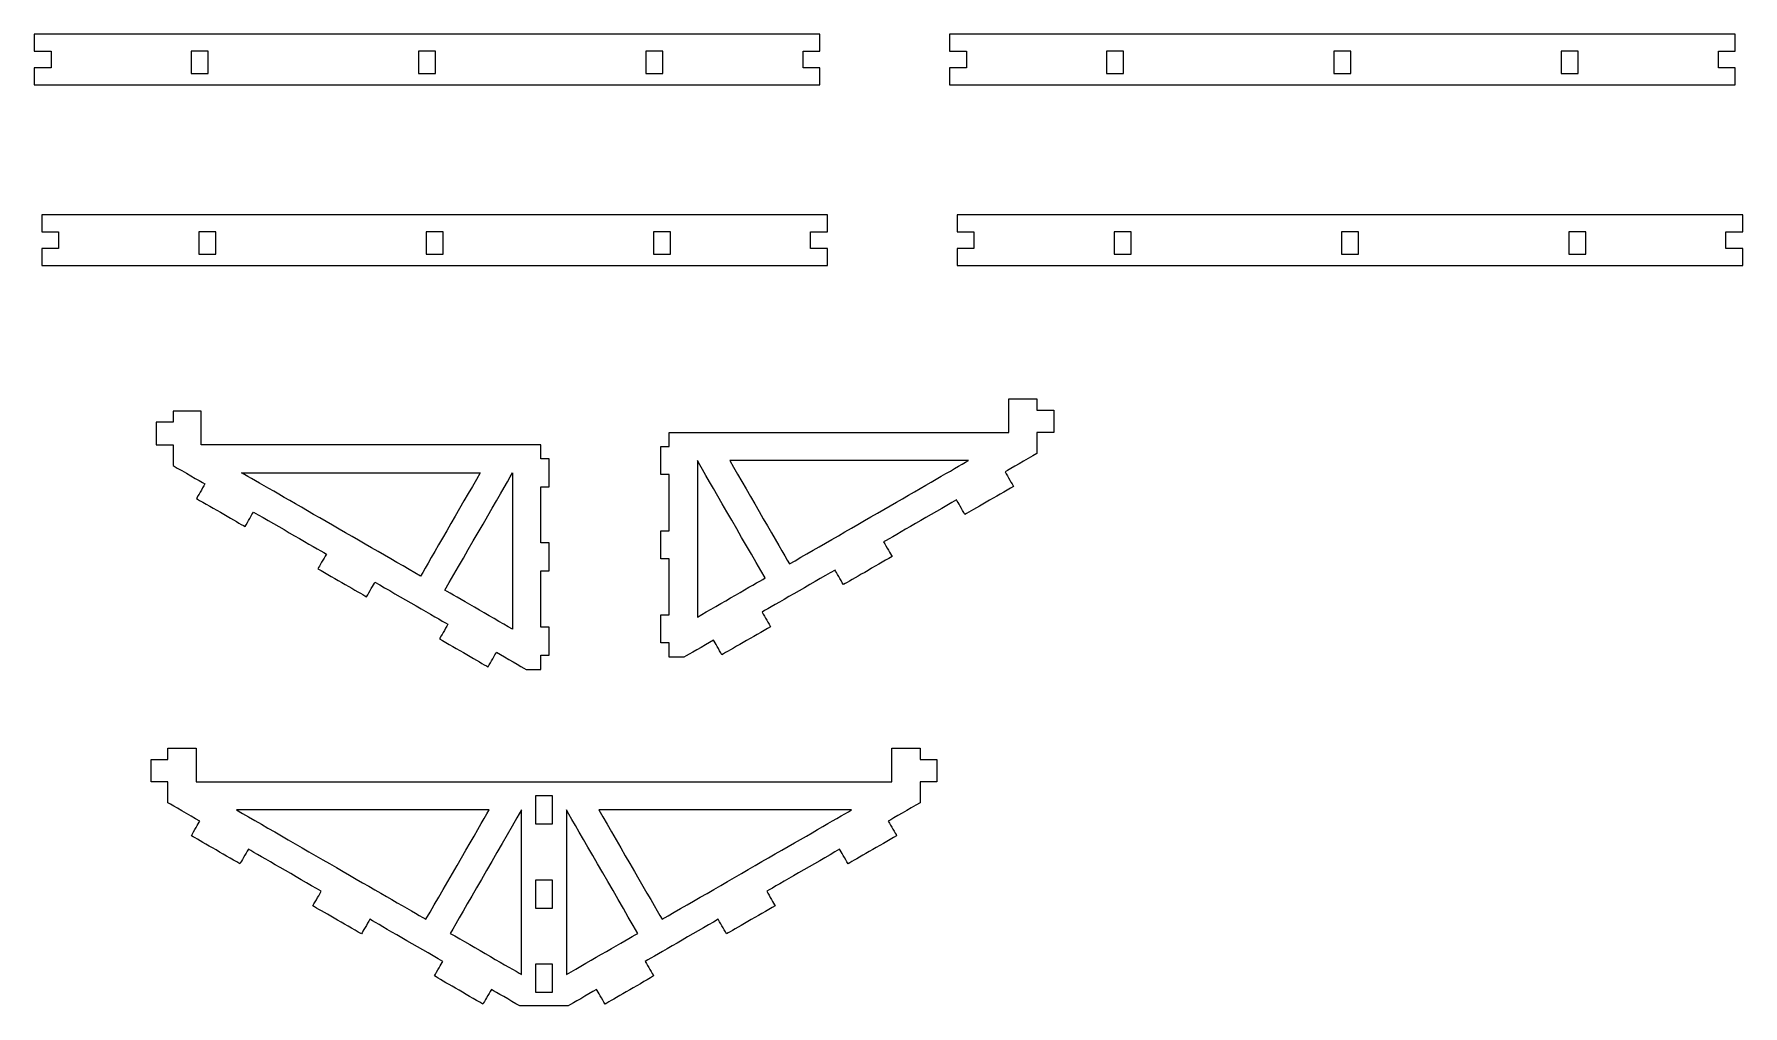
# Model space of a CAD drawing. Header units: millimetres. Extents: x -5059 to 5976, y -2595 to 3315.
# Drawn here: x -2799 to -2190, y -960 to -614 of the extents above; entities that cross this region are included whole.
import ezdxf

# ---------------------------------------------------------------- set-up
doc = ezdxf.new("R2010")
doc.units = ezdxf.units.MM
doc.header["$MEASUREMENT"] = 0
doc.layers.add('Layer 1', color=7, linetype='Continuous')

msp = doc.modelspace()

# ---------------------------------------------------------------- linework, layer by layer
at = {"layer": 'Layer 1', "color": 18, "lineweight": 9}
for points in [[(-2518.6395, -614.1185), (-2611.9728, -614.1185), (-2751.9728, -614.1185), (-2798.6395, -614.1185)], [(-2798.6395, -614.1185), (-2798.6395, -616.1185), (-2798.6395, -619.1185), (-2798.6395, -620.1185)], [(-2518.6395, -620.1185), (-2518.6395, -618.1185), (-2518.6395, -615.1185), (-2518.6395, -614.1185)], [(-2192.438, -614.1185), (-2285.7713, -614.1185), (-2425.7713, -614.1185), (-2472.438, -614.1185)], [(-2472.438, -614.1185), (-2472.438, -616.1185), (-2472.438, -619.1185), (-2472.438, -620.1185)], [(-2192.438, -620.1185), (-2192.438, -618.1185), (-2192.438, -615.1185), (-2192.438, -614.1185)], [(-2798.6395, -620.1185), (-2796.6395, -620.1185), (-2793.6395, -620.1185), (-2792.6395, -620.1185)], [(-2792.6395, -620.1185), (-2792.6395, -622.1185), (-2792.6395, -625.1185), (-2792.6395, -626.1185)], [(-2736.6395, -620.1185), (-2738.6395, -620.1185), (-2741.6395, -620.1185), (-2742.6395, -620.1185)], [(-2742.6395, -620.1185), (-2742.6395, -622.7851), (-2742.6395, -626.7851), (-2742.6395, -628.1185)], [(-2736.6395, -628.1185), (-2736.6395, -625.4518), (-2736.6395, -621.4518), (-2736.6395, -620.1185)], [(-2655.6395, -620.1185), (-2657.6395, -620.1185), (-2660.6395, -620.1185), (-2661.6395, -620.1185)], [(-2661.6395, -620.1185), (-2661.6395, -622.7851), (-2661.6395, -626.7851), (-2661.6395, -628.1185)], [(-2655.6395, -628.1185), (-2655.6395, -625.4518), (-2655.6395, -621.4518), (-2655.6395, -620.1185)], [(-2574.6395, -620.1185), (-2576.6395, -620.1185), (-2579.6395, -620.1185), (-2580.6395, -620.1185)], [(-2580.6395, -620.1185), (-2580.6395, -622.7851), (-2580.6395, -626.7851), (-2580.6395, -628.1185)], [(-2574.6395, -628.1185), (-2574.6395, -625.4518), (-2574.6395, -621.4518), (-2574.6395, -620.1185)], [(-2524.6395, -626.1185), (-2524.6395, -624.1185), (-2524.6395, -621.1185), (-2524.6395, -620.1185)], [(-2524.6395, -620.1185), (-2522.6395, -620.1185), (-2519.6395, -620.1185), (-2518.6395, -620.1185)], [(-2472.438, -620.1185), (-2470.438, -620.1185), (-2467.438, -620.1185), (-2466.438, -620.1185)], [(-2466.438, -620.1185), (-2466.438, -622.1185), (-2466.438, -625.1185), (-2466.438, -626.1185)], [(-2410.438, -620.1185), (-2412.438, -620.1185), (-2415.438, -620.1185), (-2416.438, -620.1185)], [(-2416.438, -620.1185), (-2416.438, -622.7851), (-2416.438, -626.7851), (-2416.438, -628.1185)], [(-2410.438, -628.1185), (-2410.438, -625.4518), (-2410.438, -621.4518), (-2410.438, -620.1185)], [(-2329.438, -620.1185), (-2331.438, -620.1185), (-2334.438, -620.1185), (-2335.438, -620.1185)], [(-2335.438, -620.1185), (-2335.438, -622.7851), (-2335.438, -626.7851), (-2335.438, -628.1185)], [(-2329.438, -628.1185), (-2329.438, -625.4518), (-2329.438, -621.4518), (-2329.438, -620.1185)], [(-2248.438, -620.1185), (-2250.438, -620.1185), (-2253.438, -620.1185), (-2254.438, -620.1185)], [(-2254.438, -620.1185), (-2254.438, -622.7851), (-2254.438, -626.7851), (-2254.438, -628.1185)], [(-2248.438, -628.1185), (-2248.438, -625.4518), (-2248.438, -621.4518), (-2248.438, -620.1185)], [(-2198.438, -626.1185), (-2198.438, -624.1185), (-2198.438, -621.1185), (-2198.438, -620.1185)], [(-2198.438, -620.1185), (-2196.438, -620.1185), (-2193.438, -620.1185), (-2192.438, -620.1185)], [(-2798.6395, -626.1185), (-2798.6395, -628.1185), (-2798.6395, -631.1185), (-2798.6395, -632.1185)], [(-2792.6395, -626.1185), (-2794.6395, -626.1185), (-2797.6395, -626.1185), (-2798.6395, -626.1185)], [(-2518.6395, -626.1185), (-2520.6395, -626.1185), (-2523.6395, -626.1185), (-2524.6395, -626.1185)], [(-2518.6395, -632.1185), (-2518.6395, -630.1185), (-2518.6395, -627.1185), (-2518.6395, -626.1185)], [(-2472.438, -626.1185), (-2472.438, -628.1185), (-2472.438, -631.1185), (-2472.438, -632.1185)], [(-2466.438, -626.1185), (-2468.438, -626.1185), (-2471.438, -626.1185), (-2472.438, -626.1185)], [(-2192.438, -626.1185), (-2194.438, -626.1185), (-2197.438, -626.1185), (-2198.438, -626.1185)], [(-2192.438, -632.1185), (-2192.438, -630.1185), (-2192.438, -627.1185), (-2192.438, -626.1185)], [(-2798.6395, -632.1185), (-2705.3062, -632.1185), (-2565.3062, -632.1185), (-2518.6395, -632.1185)], [(-2742.6395, -628.1185), (-2740.6395, -628.1185), (-2737.6395, -628.1185), (-2736.6395, -628.1185)], [(-2661.6395, -628.1185), (-2659.6395, -628.1185), (-2656.6395, -628.1185), (-2655.6395, -628.1185)], [(-2580.6395, -628.1185), (-2578.6395, -628.1185), (-2575.6395, -628.1185), (-2574.6395, -628.1185)], [(-2472.438, -632.1185), (-2379.1046, -632.1185), (-2239.1046, -632.1185), (-2192.438, -632.1185)], [(-2416.438, -628.1185), (-2414.438, -628.1185), (-2411.438, -628.1185), (-2410.438, -628.1185)], [(-2335.438, -628.1185), (-2333.438, -628.1185), (-2330.438, -628.1185), (-2329.438, -628.1185)], [(-2254.438, -628.1185), (-2252.438, -628.1185), (-2249.438, -628.1185), (-2248.438, -628.1185)], [(-2515.9294, -678.5251), (-2609.2627, -678.5251), (-2749.2627, -678.5251), (-2795.9294, -678.5251)], [(-2795.9294, -678.5251), (-2795.9294, -680.5251), (-2795.9294, -683.5251), (-2795.9294, -684.5251)], [(-2515.9294, -684.5251), (-2515.9294, -682.5251), (-2515.9294, -679.5251), (-2515.9294, -678.5251)], [(-2189.7278, -678.5251), (-2283.0612, -678.5251), (-2423.0612, -678.5251), (-2469.7278, -678.5251)], [(-2469.7278, -678.5251), (-2469.7278, -680.5251), (-2469.7278, -683.5251), (-2469.7278, -684.5251)], [(-2189.7278, -684.5251), (-2189.7278, -682.5251), (-2189.7278, -679.5251), (-2189.7278, -678.5251)], [(-2795.9294, -684.5251), (-2793.9294, -684.5251), (-2790.9294, -684.5251), (-2789.9294, -684.5251)], [(-2789.9294, -684.5251), (-2789.9294, -686.5251), (-2789.9294, -689.5251), (-2789.9294, -690.5251)], [(-2733.9294, -684.5251), (-2735.9294, -684.5251), (-2738.9294, -684.5251), (-2739.9294, -684.5251)], [(-2739.9294, -684.5251), (-2739.9294, -687.1918), (-2739.9294, -691.1918), (-2739.9294, -692.5251)], [(-2733.9294, -692.5251), (-2733.9294, -689.8585), (-2733.9294, -685.8585), (-2733.9294, -684.5251)], [(-2652.9294, -684.5251), (-2654.9294, -684.5251), (-2657.9294, -684.5251), (-2658.9294, -684.5251)], [(-2658.9294, -684.5251), (-2658.9294, -687.1918), (-2658.9294, -691.1918), (-2658.9294, -692.5251)], [(-2652.9294, -692.5251), (-2652.9294, -689.8585), (-2652.9294, -685.8585), (-2652.9294, -684.5251)], [(-2571.9294, -684.5251), (-2573.9294, -684.5251), (-2576.9294, -684.5251), (-2577.9294, -684.5251)], [(-2577.9294, -684.5251), (-2577.9294, -687.1918), (-2577.9294, -691.1918), (-2577.9294, -692.5251)], [(-2571.9294, -692.5251), (-2571.9294, -689.8585), (-2571.9294, -685.8585), (-2571.9294, -684.5251)], [(-2521.9294, -690.5251), (-2521.9294, -688.5251), (-2521.9294, -685.5251), (-2521.9294, -684.5251)], [(-2521.9294, -684.5251), (-2519.9294, -684.5251), (-2516.9294, -684.5251), (-2515.9294, -684.5251)], [(-2469.7278, -684.5251), (-2467.7278, -684.5251), (-2464.7278, -684.5251), (-2463.7278, -684.5251)], [(-2463.7278, -684.5251), (-2463.7278, -686.5251), (-2463.7278, -689.5251), (-2463.7278, -690.5251)], [(-2407.7278, -684.5251), (-2409.7278, -684.5251), (-2412.7278, -684.5251), (-2413.7278, -684.5251)], [(-2413.7278, -684.5251), (-2413.7278, -687.1918), (-2413.7278, -691.1918), (-2413.7278, -692.5251)], [(-2407.7278, -692.5251), (-2407.7278, -689.8585), (-2407.7278, -685.8585), (-2407.7278, -684.5251)], [(-2326.7278, -684.5251), (-2328.7278, -684.5251), (-2331.7278, -684.5251), (-2332.7278, -684.5251)], [(-2332.7278, -684.5251), (-2332.7278, -687.1918), (-2332.7278, -691.1918), (-2332.7278, -692.5251)], [(-2326.7278, -692.5251), (-2326.7278, -689.8585), (-2326.7278, -685.8585), (-2326.7278, -684.5251)], [(-2245.7278, -684.5251), (-2247.7278, -684.5251), (-2250.7278, -684.5251), (-2251.7278, -684.5251)], [(-2251.7278, -684.5251), (-2251.7278, -687.1918), (-2251.7278, -691.1918), (-2251.7278, -692.5251)], [(-2245.7278, -692.5251), (-2245.7278, -689.8585), (-2245.7278, -685.8585), (-2245.7278, -684.5251)], [(-2195.7278, -690.5251), (-2195.7278, -688.5251), (-2195.7278, -685.5251), (-2195.7278, -684.5251)], [(-2195.7278, -684.5251), (-2193.7278, -684.5251), (-2190.7278, -684.5251), (-2189.7278, -684.5251)], [(-2795.9294, -690.5251), (-2795.9294, -692.5251), (-2795.9294, -695.5251), (-2795.9294, -696.5251)], [(-2789.9294, -690.5251), (-2791.9294, -690.5251), (-2794.9294, -690.5251), (-2795.9294, -690.5251)], [(-2739.9294, -692.5251), (-2737.9294, -692.5251), (-2734.9294, -692.5251), (-2733.9294, -692.5251)], [(-2658.9294, -692.5251), (-2656.9294, -692.5251), (-2653.9294, -692.5251), (-2652.9294, -692.5251)], [(-2577.9294, -692.5251), (-2575.9294, -692.5251), (-2572.9294, -692.5251), (-2571.9294, -692.5251)], [(-2515.9294, -690.5251), (-2517.9294, -690.5251), (-2520.9294, -690.5251), (-2521.9294, -690.5251)], [(-2515.9294, -696.5251), (-2515.9294, -694.5251), (-2515.9294, -691.5251), (-2515.9294, -690.5251)], [(-2469.7278, -690.5251), (-2469.7278, -692.5251), (-2469.7278, -695.5251), (-2469.7278, -696.5251)], [(-2463.7278, -690.5251), (-2465.7278, -690.5251), (-2468.7278, -690.5251), (-2469.7278, -690.5251)], [(-2413.7278, -692.5251), (-2411.7278, -692.5251), (-2408.7278, -692.5251), (-2407.7278, -692.5251)], [(-2332.7278, -692.5251), (-2330.7278, -692.5251), (-2327.7278, -692.5251), (-2326.7278, -692.5251)], [(-2251.7278, -692.5251), (-2249.7278, -692.5251), (-2246.7278, -692.5251), (-2245.7278, -692.5251)], [(-2189.7278, -690.5251), (-2191.7278, -690.5251), (-2194.7278, -690.5251), (-2195.7278, -690.5251)], [(-2189.7278, -696.5251), (-2189.7278, -694.5251), (-2189.7278, -691.5251), (-2189.7278, -690.5251)], [(-2795.9294, -696.5251), (-2702.596, -696.5251), (-2562.596, -696.5251), (-2515.9294, -696.5251)], [(-2469.7278, -696.5251), (-2376.3945, -696.5251), (-2236.3945, -696.5251), (-2189.7278, -696.5251)], [(-2749.1246, -748.4236), (-2749.1246, -749.7569), (-2749.1246, -751.7569), (-2749.1246, -752.4236)], [(-2739.1246, -748.4236), (-2742.4579, -748.4236), (-2747.4579, -748.4236), (-2749.1246, -748.4236)], [(-2739.1246, -760.4236), (-2739.1246, -756.4236), (-2739.1246, -750.4236), (-2739.1246, -748.4236)], [(-2451.307, -756.1007), (-2451.307, -752.1007), (-2451.307, -746.1007), (-2451.307, -744.1007)], [(-2451.307, -744.1007), (-2447.9736, -744.1007), (-2442.9736, -744.1007), (-2441.307, -744.1007)], [(-2441.307, -744.1007), (-2441.307, -745.434), (-2441.307, -747.434), (-2441.307, -748.1007)], [(-2441.307, -748.1007), (-2439.307, -748.1007), (-2436.307, -748.1007), (-2435.307, -748.1007)], [(-2435.307, -748.1007), (-2435.307, -750.7673), (-2435.307, -754.7673), (-2435.307, -756.1007)], [(-2755.1246, -752.4236), (-2755.1246, -755.0902), (-2755.1246, -759.0902), (-2755.1246, -760.4236)], [(-2749.1246, -752.4236), (-2751.1246, -752.4236), (-2754.1246, -752.4236), (-2755.1246, -752.4236)], [(-2755.1246, -760.4236), (-2753.1246, -760.4236), (-2750.1246, -760.4236), (-2749.1246, -760.4236)], [(-2749.1246, -760.4236), (-2749.1246, -762.9116), (-2749.1246, -766.6437), (-2749.1246, -767.8877)], [(-2618.1246, -760.4236), (-2658.4579, -760.4236), (-2718.9579, -760.4236), (-2739.1246, -760.4236)], [(-2618.1246, -765.4236), (-2618.1246, -763.7569), (-2618.1246, -761.2569), (-2618.1246, -760.4236)], [(-2575.307, -761.1007), (-2574.307, -761.1007), (-2572.807, -761.1007), (-2572.307, -761.1007)], [(-2575.307, -771.1007), (-2575.307, -767.7673), (-2575.307, -762.7673), (-2575.307, -761.1007)], [(-2572.307, -756.1007), (-2531.9736, -756.1007), (-2471.4736, -756.1007), (-2451.307, -756.1007)], [(-2572.307, -761.1007), (-2572.307, -759.434), (-2572.307, -756.934), (-2572.307, -756.1007)], [(-2441.307, -756.1007), (-2441.307, -758.5887), (-2441.307, -762.3208), (-2441.307, -763.5648)], [(-2435.307, -756.1007), (-2437.307, -756.1007), (-2440.307, -756.1007), (-2441.307, -756.1007)], [(-2615.1246, -765.4236), (-2616.1246, -765.4236), (-2617.6246, -765.4236), (-2618.1246, -765.4236)], [(-2615.1246, -775.4236), (-2615.1246, -772.0902), (-2615.1246, -767.0902), (-2615.1246, -765.4236)], [(-2538.155, -807.933), (-2546.2057, -793.9889), (-2558.2816, -773.0727), (-2562.307, -766.1007)], [(-2562.307, -766.1007), (-2562.307, -784.6928), (-2562.307, -812.5811), (-2562.307, -821.8772)], [(-2550.76, -766.1007), (-2543.6716, -778.3781), (-2533.039, -796.7943), (-2529.4948, -802.933)], [(-2465.6993, -766.1007), (-2494.0528, -766.1007), (-2536.5832, -766.1007), (-2550.76, -766.1007)], [(-2529.4948, -802.933), (-2508.2296, -790.6556), (-2476.3319, -772.2394), (-2465.6993, -766.1007)], [(-2441.307, -763.5648), (-2445.0805, -765.7434), (-2450.7407, -769.0114), (-2452.6275, -770.1007)], [(-2749.1246, -767.8877), (-2745.351, -770.0663), (-2739.6908, -773.3343), (-2737.804, -774.4236)], [(-2660.9367, -807.2559), (-2682.2019, -794.9785), (-2714.0997, -776.5623), (-2724.7322, -770.4236)], [(-2724.7322, -770.4236), (-2696.3787, -770.4236), (-2653.8483, -770.4236), (-2639.6716, -770.4236)], [(-2639.6716, -770.4236), (-2646.7599, -782.701), (-2657.3925, -801.1172), (-2660.9367, -807.2559)], [(-2652.2765, -812.2559), (-2644.2258, -798.3118), (-2632.1499, -777.3956), (-2628.1246, -770.4236)], [(-2628.1246, -770.4236), (-2628.1246, -789.0157), (-2628.1246, -816.904), (-2628.1246, -826.2)], [(-2572.307, -771.1007), (-2573.307, -771.1007), (-2574.807, -771.1007), (-2575.307, -771.1007)], [(-2572.307, -791.1007), (-2572.307, -784.434), (-2572.307, -774.434), (-2572.307, -771.1007)], [(-2452.6275, -770.1007), (-2451.6275, -771.8327), (-2450.1275, -774.4308), (-2449.6275, -775.2968)], [(-2737.804, -774.4236), (-2738.804, -776.1556), (-2740.304, -778.7537), (-2740.804, -779.6197)], [(-2618.1246, -775.4236), (-2617.1246, -775.4236), (-2615.6246, -775.4236), (-2615.1246, -775.4236)], [(-2618.1246, -795.4236), (-2618.1246, -788.7569), (-2618.1246, -778.7569), (-2618.1246, -775.4236)], [(-2449.6275, -775.2968), (-2455.401, -778.6302), (-2464.0612, -783.6302), (-2466.948, -785.2968)], [(-2740.804, -779.6197), (-2735.0305, -782.9531), (-2726.3703, -787.9531), (-2723.4835, -789.6197)], [(-2723.4835, -789.6197), (-2722.4835, -787.8877), (-2720.9835, -785.2896), (-2720.4835, -784.4236)], [(-2720.4835, -784.4236), (-2711.8233, -789.4236), (-2698.8329, -796.9236), (-2694.5028, -799.4236)], [(-2469.948, -780.1007), (-2478.6082, -785.1007), (-2491.5986, -792.6007), (-2495.9287, -795.1007)], [(-2466.948, -785.2968), (-2467.948, -783.5648), (-2469.448, -780.9667), (-2469.948, -780.1007)], [(-2575.307, -791.1007), (-2574.307, -791.1007), (-2572.807, -791.1007), (-2572.307, -791.1007)], [(-2575.307, -801.1007), (-2575.307, -797.7673), (-2575.307, -792.7673), (-2575.307, -791.1007)], [(-2615.1246, -795.4236), (-2616.1246, -795.4236), (-2617.6246, -795.4236), (-2618.1246, -795.4236)], [(-2615.1246, -805.4236), (-2615.1246, -802.0902), (-2615.1246, -797.0902), (-2615.1246, -795.4236)], [(-2495.9287, -795.1007), (-2494.9287, -796.8327), (-2493.4287, -799.4308), (-2492.9287, -800.2968)], [(-2694.5028, -799.4236), (-2695.5028, -801.1556), (-2697.0028, -803.7537), (-2697.5028, -804.6197)], [(-2572.307, -801.1007), (-2573.307, -801.1007), (-2574.807, -801.1007), (-2575.307, -801.1007)], [(-2572.307, -821.1007), (-2572.307, -814.434), (-2572.307, -804.434), (-2572.307, -801.1007)], [(-2492.9287, -800.2968), (-2498.7022, -803.6302), (-2507.3625, -808.6302), (-2510.2493, -810.2968)], [(-2697.5028, -804.6197), (-2691.7293, -807.9531), (-2683.069, -812.9531), (-2680.1823, -814.6197)], [(-2680.1823, -814.6197), (-2679.1823, -812.8877), (-2677.6823, -810.2896), (-2677.1823, -809.4236)], [(-2677.1823, -809.4236), (-2668.522, -814.4236), (-2655.5316, -821.9236), (-2651.2015, -824.4236)], [(-2618.1246, -805.4236), (-2617.1246, -805.4236), (-2615.6246, -805.4236), (-2615.1246, -805.4236)], [(-2618.1246, -825.4236), (-2618.1246, -818.7569), (-2618.1246, -808.7569), (-2618.1246, -805.4236)], [(-2562.307, -821.8772), (-2554.2563, -817.2291), (-2542.1804, -810.2571), (-2538.155, -807.933)], [(-2513.2493, -805.1007), (-2521.9095, -810.1007), (-2534.8999, -817.6007), (-2539.23, -820.1007)], [(-2510.2493, -810.2968), (-2511.2493, -808.5648), (-2512.7493, -805.9667), (-2513.2493, -805.1007)], [(-2628.1246, -826.2), (-2636.1752, -821.552), (-2648.2512, -814.5799), (-2652.2765, -812.2559)], [(-2575.307, -821.1007), (-2574.307, -821.1007), (-2572.807, -821.1007), (-2572.307, -821.1007)], [(-2575.307, -831.1007), (-2575.307, -827.7673), (-2575.307, -822.7673), (-2575.307, -821.1007)], [(-2539.23, -820.1007), (-2538.23, -821.8327), (-2536.73, -824.4308), (-2536.23, -825.2968)], [(-2651.2015, -824.4236), (-2652.2015, -826.1556), (-2653.7015, -828.7537), (-2654.2015, -829.6197)], [(-2615.1246, -825.4236), (-2616.1246, -825.4236), (-2617.6246, -825.4236), (-2618.1246, -825.4236)], [(-2615.1246, -835.4236), (-2615.1246, -832.0902), (-2615.1246, -827.0902), (-2615.1246, -825.4236)], [(-2536.23, -825.2968), (-2542.0035, -828.6302), (-2550.6638, -833.6302), (-2553.5505, -835.2968)], [(-2654.2015, -829.6197), (-2648.428, -832.9531), (-2639.7677, -837.9531), (-2636.881, -839.6197)], [(-2572.307, -831.1007), (-2573.307, -831.1007), (-2574.807, -831.1007), (-2575.307, -831.1007)], [(-2572.307, -836.1977), (-2572.307, -834.4987), (-2572.307, -831.9502), (-2572.307, -831.1007)], [(-2556.5505, -830.1007), (-2560.0706, -832.133), (-2565.3508, -835.1815), (-2567.1108, -836.1977)], [(-2553.5505, -835.2968), (-2554.5505, -833.5648), (-2556.0505, -830.9667), (-2556.5505, -830.1007)], [(-2636.881, -839.6197), (-2635.881, -837.8877), (-2634.381, -835.2896), (-2633.881, -834.4236)], [(-2633.881, -834.4236), (-2630.3609, -836.4559), (-2625.0808, -839.5044), (-2623.3207, -840.5206)], [(-2618.1246, -835.4236), (-2617.1246, -835.4236), (-2615.6246, -835.4236), (-2615.1246, -835.4236)], [(-2618.1246, -840.5206), (-2618.1246, -838.8216), (-2618.1246, -836.2731), (-2618.1246, -835.4236)], [(-2567.1108, -836.1977), (-2568.8429, -836.1977), (-2571.4409, -836.1977), (-2572.307, -836.1977)], [(-2623.3207, -840.5206), (-2621.5887, -840.5206), (-2618.9906, -840.5206), (-2618.1246, -840.5206)], [(-2750.9529, -868.5883), (-2747.6196, -868.5883), (-2742.6196, -868.5883), (-2740.9529, -868.5883)], [(-2750.9529, -872.5883), (-2750.9529, -871.2549), (-2750.9529, -869.2549), (-2750.9529, -868.5883)], [(-2740.9529, -868.5883), (-2740.9529, -872.5883), (-2740.9529, -878.5883), (-2740.9529, -880.5883)], [(-2492.9529, -880.5883), (-2492.9529, -876.5883), (-2492.9529, -870.5883), (-2492.9529, -868.5883)], [(-2492.9529, -868.5883), (-2489.6196, -868.5883), (-2484.6196, -868.5883), (-2482.9529, -868.5883)], [(-2482.9529, -868.5883), (-2482.9529, -869.9216), (-2482.9529, -871.9216), (-2482.9529, -872.5883)], [(-2756.9529, -872.5883), (-2754.9529, -872.5883), (-2751.9529, -872.5883), (-2750.9529, -872.5883)], [(-2756.9529, -880.5883), (-2756.9529, -877.9216), (-2756.9529, -873.9216), (-2756.9529, -872.5883)], [(-2482.9529, -872.5883), (-2480.9529, -872.5883), (-2477.9529, -872.5883), (-2476.9529, -872.5883)], [(-2476.9529, -872.5883), (-2476.9529, -875.2549), (-2476.9529, -879.2549), (-2476.9529, -880.5883)], [(-2750.9529, -880.5883), (-2752.9529, -880.5883), (-2755.9529, -880.5883), (-2756.9529, -880.5883)], [(-2750.9529, -888.0524), (-2750.9529, -885.5643), (-2750.9529, -881.8323), (-2750.9529, -880.5883)], [(-2740.9529, -880.5883), (-2658.2863, -880.5883), (-2534.2863, -880.5883), (-2492.9529, -880.5883)], [(-2482.9529, -880.5883), (-2482.9529, -883.0763), (-2482.9529, -886.8084), (-2482.9529, -888.0524)], [(-2476.9529, -880.5883), (-2478.9529, -880.5883), (-2481.9529, -880.5883), (-2482.9529, -880.5883)], [(-2739.6324, -894.5883), (-2743.4059, -892.4096), (-2749.0662, -889.1417), (-2750.9529, -888.0524)], [(-2613.9529, -885.5883), (-2615.9529, -885.5883), (-2618.9529, -885.5883), (-2619.9529, -885.5883)], [(-2619.9529, -885.5883), (-2619.9529, -888.9216), (-2619.9529, -893.9216), (-2619.9529, -895.5883)], [(-2613.9529, -895.5883), (-2613.9529, -892.2549), (-2613.9529, -887.2549), (-2613.9529, -885.5883)], [(-2482.9529, -888.0524), (-2486.7264, -890.231), (-2492.3867, -893.499), (-2494.2734, -894.5883)], [(-2742.6324, -899.7844), (-2741.6324, -898.0524), (-2740.1324, -895.4543), (-2739.6324, -894.5883)], [(-2636.4999, -890.5883), (-2666.5202, -890.5883), (-2711.5505, -890.5883), (-2726.5606, -890.5883)], [(-2726.5606, -890.5883), (-2704.0455, -903.5874), (-2670.2727, -923.0861), (-2659.0151, -929.5857)], [(-2659.0151, -929.5857), (-2651.51, -916.5866), (-2640.2525, -897.0878), (-2636.4999, -890.5883)], [(-2624.9529, -890.5883), (-2633.4202, -905.2541), (-2646.1212, -927.2528), (-2650.3549, -934.5857)], [(-2624.9529, -949.2515), (-2624.9529, -929.6971), (-2624.9529, -900.3655), (-2624.9529, -890.5883)], [(-2583.551, -934.5857), (-2592.0183, -919.9199), (-2604.7193, -897.9212), (-2608.9529, -890.5883)], [(-2608.9529, -890.5883), (-2608.9529, -910.1427), (-2608.9529, -939.4743), (-2608.9529, -949.2515)], [(-2597.4059, -890.5883), (-2589.9009, -903.5874), (-2578.6433, -923.0861), (-2574.8908, -929.5857)], [(-2507.3452, -890.5883), (-2537.3655, -890.5883), (-2582.3958, -890.5883), (-2597.4059, -890.5883)], [(-2574.8908, -929.5857), (-2552.3756, -916.5866), (-2518.6028, -897.0878), (-2507.3452, -890.5883)], [(-2494.2734, -894.5883), (-2493.2734, -896.3203), (-2491.7734, -898.9184), (-2491.2734, -899.7844)], [(-2725.3119, -909.7844), (-2731.0854, -906.4511), (-2739.7457, -901.4511), (-2742.6324, -899.7844)], [(-2619.9529, -895.5883), (-2617.9529, -895.5883), (-2614.9529, -895.5883), (-2613.9529, -895.5883)], [(-2491.2734, -899.7844), (-2497.0469, -903.1178), (-2505.7072, -908.1178), (-2508.5939, -909.7844)], [(-2722.3119, -904.5883), (-2723.3119, -906.3203), (-2724.8119, -908.9184), (-2725.3119, -909.7844)], [(-2696.3311, -919.5883), (-2704.9914, -914.5883), (-2717.9818, -907.0883), (-2722.3119, -904.5883)], [(-2511.5939, -904.5883), (-2520.2542, -909.5883), (-2533.2446, -917.0883), (-2537.5747, -919.5883)], [(-2508.5939, -909.7844), (-2509.5939, -908.0524), (-2511.0939, -905.4543), (-2511.5939, -904.5883)], [(-2613.9529, -915.5883), (-2615.9529, -915.5883), (-2618.9529, -915.5883), (-2619.9529, -915.5883)], [(-2619.9529, -915.5883), (-2619.9529, -918.9216), (-2619.9529, -923.9216), (-2619.9529, -925.5883)], [(-2613.9529, -925.5883), (-2613.9529, -922.2549), (-2613.9529, -917.2549), (-2613.9529, -915.5883)], [(-2699.3311, -924.7844), (-2698.3311, -923.0524), (-2696.8311, -920.4543), (-2696.3311, -919.5883)], [(-2682.0106, -934.7844), (-2687.7841, -931.4511), (-2696.4444, -926.4511), (-2699.3311, -924.7844)], [(-2534.5747, -924.7844), (-2540.3482, -928.1178), (-2549.0085, -933.1178), (-2551.8952, -934.7844)], [(-2537.5747, -919.5883), (-2536.5747, -921.3203), (-2535.0747, -923.9184), (-2534.5747, -924.7844)], [(-2679.0106, -929.5883), (-2680.0106, -931.3203), (-2681.5106, -933.9184), (-2682.0106, -934.7844)], [(-2653.0299, -944.5883), (-2661.6901, -939.5883), (-2674.6805, -932.0883), (-2679.0106, -929.5883)], [(-2619.9529, -925.5883), (-2617.9529, -925.5883), (-2614.9529, -925.5883), (-2613.9529, -925.5883)], [(-2554.8952, -929.5883), (-2563.5555, -934.5883), (-2576.5458, -942.0883), (-2580.876, -944.5883)], [(-2551.8952, -934.7844), (-2552.8952, -933.0524), (-2554.3952, -930.4543), (-2554.8952, -929.5883)], [(-2650.3549, -934.5857), (-2641.8875, -939.4743), (-2629.1866, -946.8072), (-2624.9529, -949.2515)], [(-2608.9529, -949.2515), (-2600.4856, -944.3629), (-2587.7847, -937.03), (-2583.551, -934.5857)], [(-2656.0299, -949.7844), (-2655.0299, -948.0524), (-2653.5299, -945.4543), (-2653.0299, -944.5883)], [(-2638.7094, -959.7844), (-2644.4829, -956.4511), (-2653.1431, -951.4511), (-2656.0299, -949.7844)], [(-2613.9529, -945.5883), (-2615.9529, -945.5883), (-2618.9529, -945.5883), (-2619.9529, -945.5883)], [(-2619.9529, -945.5883), (-2619.9529, -948.9216), (-2619.9529, -953.9216), (-2619.9529, -955.5883)], [(-2613.9529, -955.5883), (-2613.9529, -952.2549), (-2613.9529, -947.2549), (-2613.9529, -945.5883)], [(-2577.876, -949.7844), (-2583.6495, -953.1178), (-2592.3097, -958.1178), (-2595.1965, -959.7844)], [(-2580.876, -944.5883), (-2579.876, -946.3203), (-2578.376, -948.9184), (-2577.876, -949.7844)], [(-2635.7094, -954.5883), (-2636.7094, -956.3203), (-2638.2094, -958.9184), (-2638.7094, -959.7844)], [(-2625.6132, -960.4173), (-2628.9786, -958.4743), (-2634.0267, -955.5598), (-2635.7094, -954.5883)], [(-2619.9529, -955.5883), (-2617.9529, -955.5883), (-2614.9529, -955.5883), (-2613.9529, -955.5883)], [(-2598.1965, -954.5883), (-2601.5619, -956.5313), (-2606.61, -959.4458), (-2608.2927, -960.4173)], [(-2595.1965, -959.7844), (-2596.1965, -958.0524), (-2597.6965, -955.4543), (-2598.1965, -954.5883)], [(-2608.2927, -960.4173), (-2614.0662, -960.4173), (-2622.7264, -960.4173), (-2625.6132, -960.4173)]]:
    msp.add_open_spline(points, degree=3, dxfattribs=at)

doc.saveas('drawing.dxf')
